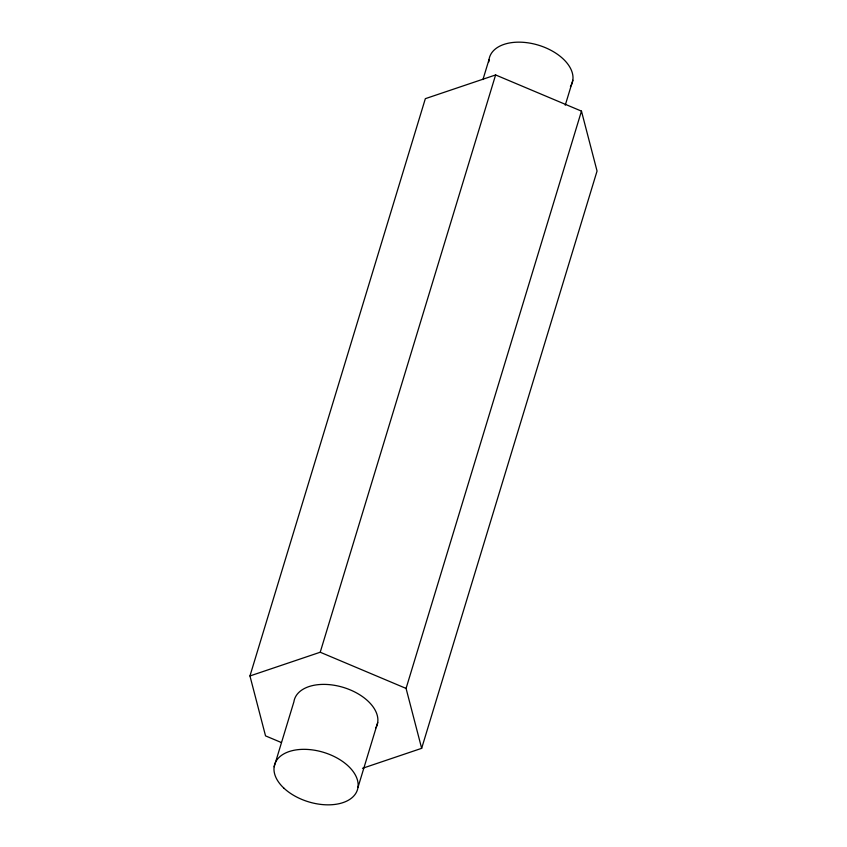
<?xml version="1.0" encoding="UTF-8"?>
<svg xmlns="http://www.w3.org/2000/svg" width="847" height="847" viewBox="0 0 847 847"><rect width="100%" height="100%" fill="white"/><g stroke="black" fill="none" stroke-linecap="round" stroke-linejoin="round"><path stroke-width="1.27" d="M281.257 742.491L265.535 735.874L249.95 675.959L425.342 98.665L495.611 74.949L581.466 111.126L597.05 171.041L421.658 748.335L362.484 768.314M274.163 766.757L293.898 701.814A43.271 25.855 16.9 0 1 344.157 687.658A43.271 25.855 16.9 0 1 375.888 727.817M482.949 79.565L489.026 59.576M249.95 675.959L320.219 652.232L495.611 74.949M357.974 787.424L377.709 722.48M565.245 105.219L572.837 80.243M421.658 748.335L406.073 688.42L581.466 111.126M320.219 652.232L406.073 688.42M488.857 61.863A43.271 25.855 16.9 0 1 538.374 45.145A43.271 25.855 16.9 0 1 570.423 86.553M283.745 788.006A43.271 25.855 16.9 0 0 355.56 793.734A43.271 25.855 16.9 0 0 308.901 749.531A43.271 25.855 16.9 0 0 283.745 788.006"/></g></svg>
